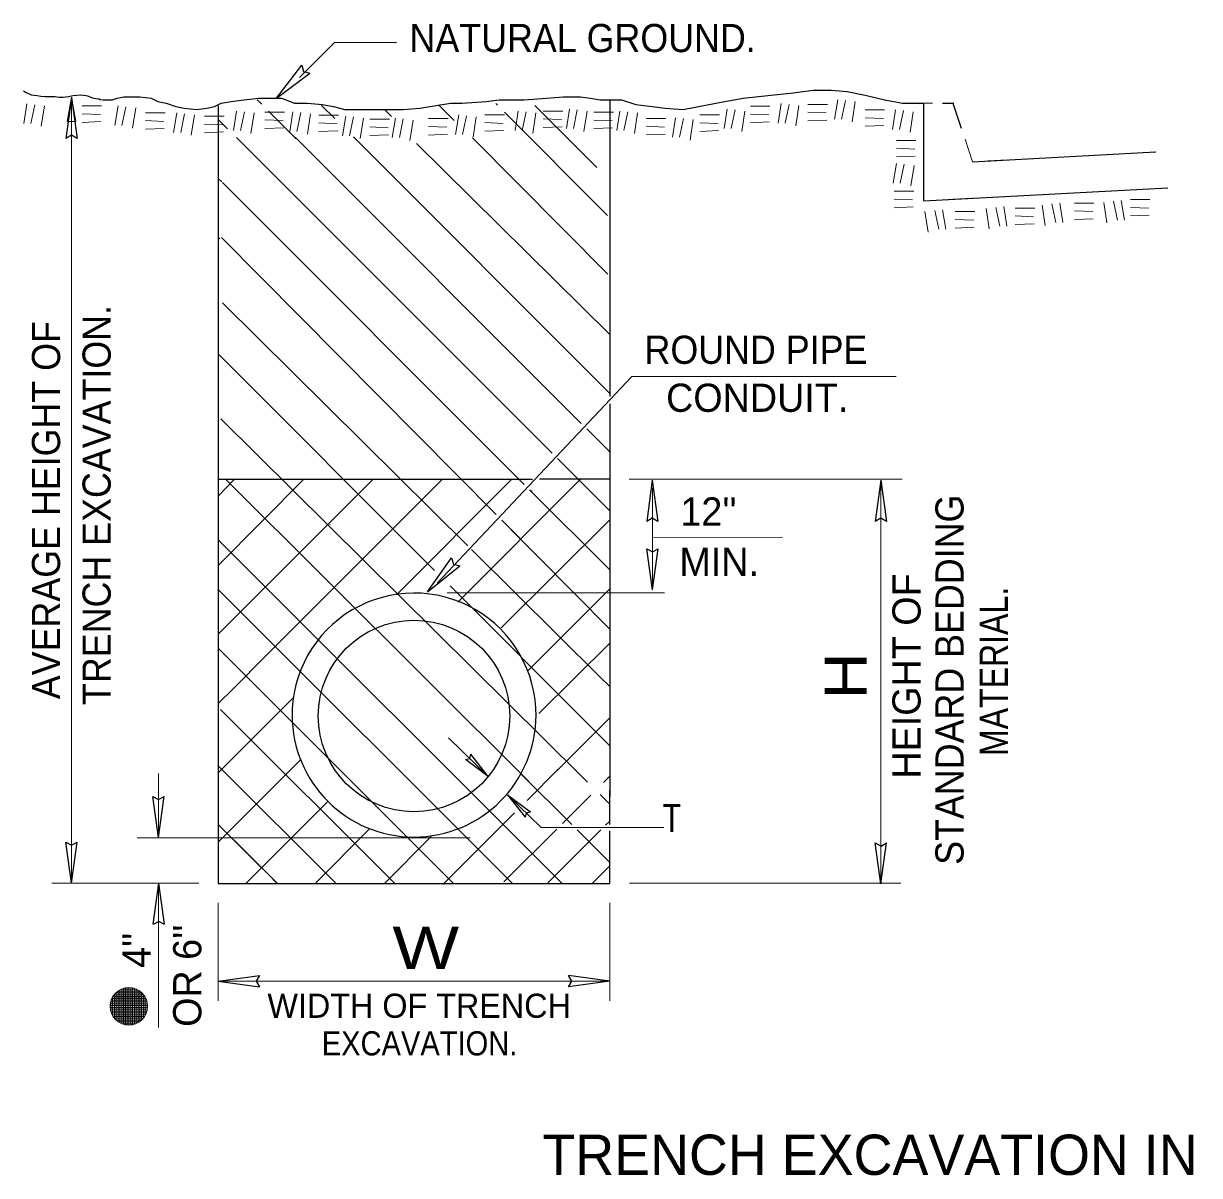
# Model space of a CAD drawing. Extents: x -23 to 389, y -283 to 18.
# Drawn here: x 165.6 to 219.1, y -177.6 to -125.2 of the extents above; entities that cross this region are included whole.
import ezdxf

# ---------------------------------------------------------------- set-up
doc = ezdxf.new("R2010")
doc.units = 0
doc.header["$LTSCALE"] = 0.62
doc.layers.add('1', color=7, linetype='Continuous', lineweight=13)
doc.layers.add('25', color=7, linetype='Continuous', lineweight=25)

msp = doc.modelspace()

# ---------------------------------------------------------------- linework, layer by layer
at = {"layer": '1', "lineweight": 25}
for p, q in [((177.1107, -128.5672), (178.2533, -127.0606)), ((177.1107, -128.5672), (178.6173, -127.4247)), ((167.7713, -128.5227), (167.5139, -130.396)), ((167.7713, -128.5227), (168.0287, -130.396)), ((174.4547, -128.9054), (174.4547, -154.4492)), ((192.2745, -128.656), (192.2745, -142.1323)), ((206.5573, -128.7807), (206.5573, -133.2357)), ((207.4127, -128.7807), (207.9294, -128.7807)), ((207.8938, -128.7807), (208.268, -129.9212)), ((208.7848, -131.4537), (217.1068, -131.0082)), ((217.0411, -131.0122), (217.13, -131.0073)), ((208.7848, -131.4537), (208.8738, -131.4489)), ((209.4876, -131.4161), (210.3773, -131.3686)), ((174.4546, -132.211), (174.6185, -132.3749)), ((206.5573, -133.2357), (217.677, -132.6476)), ((174.4546, -134.884), (174.5304, -134.9594)), ((174.4546, -142.903), (174.4799, -142.9282)), ((192.2745, -142.4755), (192.2745, -154.3919)), ((192.2403, -144.6328), (192.278, -144.6706)), ((174.4458, -145.9057), (188.7491, -145.9057)), ((174.4636, -146.6542), (175.1943, -145.9057)), ((192.2657, -145.9057), (189.0693, -145.9057)), ((194.2095, -145.9501), (193.9521, -147.8234)), ((194.2095, -145.9501), (194.4669, -147.8234)), ((204.6143, -145.9501), (204.3569, -147.8234)), ((204.6143, -145.9501), (204.8718, -147.8234)), ((188.6571, -146.4136), (188.7327, -146.4892)), ((192.0922, -147.1578), (192.2938, -147.3595)), ((194.2113, -150.9367), (193.9539, -149.0635)), ((194.2113, -150.9367), (194.4688, -149.0635)), ((183.9767, -151.0254), (185.0747, -149.4859)), ((183.9767, -151.0254), (185.4492, -149.8392)), ((192.1978, -149.9542), (192.2734, -150.0299)), ((192.2745, -154.0975), (192.2745, -160.3466)), ((174.4636, -156.0987), (175.1099, -155.4524)), ((186.7453, -159.4252), (185.9491, -158.4112)), ((186.7453, -159.4252), (185.9491, -158.4112)), ((174.4547, -158.941), (174.6058, -159.0922)), ((186.7453, -159.4252), (185.7051, -158.6636)), ((186.7453, -159.4252), (185.7051, -158.6636)), ((171.7338, -162.2083), (171.4763, -160.3351)), ((171.7338, -162.2083), (171.9912, -160.3351)), ((187.6185, -160.2712), (188.6587, -161.033)), ((187.6185, -160.2712), (188.4148, -161.2853)), ((192.2745, -161.6069), (192.2745, -160.0642)), ((174.4547, -161.614), (174.8453, -162.0047)), ((167.7731, -164.2867), (167.5158, -162.4133)), ((167.7731, -164.2867), (168.0305, -162.4133)), ((204.6162, -164.3217), (204.3588, -162.4484)), ((204.6162, -164.3217), (204.8736, -162.4484)), ((171.7319, -164.2785), (171.4745, -166.1517)), ((171.7319, -164.2785), (171.9893, -166.1517)), ((176.7353, -163.8947), (177.1258, -164.2853)), ((179.646, -164.1323), (179.7972, -164.2836)), ((174.4551, -168.7429), (176.3283, -168.4855)), ((192.2742, -168.7411), (190.4008, -168.4837)), ((174.4551, -168.7429), (176.3283, -169.0003)), ((192.2742, -168.7411), (190.4008, -168.9985))]:
    msp.add_line(p, q, dxfattribs=at)
at = {"layer": '1'}
for p, q in [((165.7407, -128.8252), (165.5982, -129.7162)), ((166.0971, -128.8608), (165.9189, -129.7162)), ((166.5426, -128.9143), (166.4001, -129.841)), ((167.7722, -128.5223), (167.5763, -129.6271)), ((167.7722, -164.287), (167.7722, -128.5223)), ((167.7722, -128.5223), (167.9682, -129.627)), ((168.2533, -128.9143), (169.1443, -128.9143)), ((169.8928, -128.9143), (169.7502, -129.8053)), ((170.2493, -128.95), (170.071, -129.8053)), ((176.2277, -128.6381), (176.4293, -128.8397)), ((179.1502, -128.8877), (179.7567, -129.4908)), ((184.4783, -128.8697), (185.1858, -129.5735)), ((187.0801, -128.7985), (187.1555, -128.8742)), ((188.865, -128.9005), (191.6805, -131.716)), ((188.865, -128.9005), (189.3312, -129.3667)), ((198.6719, -128.9322), (199.5629, -128.9322)), ((200.0798, -128.8074), (199.9372, -129.6984)), ((200.4362, -128.8431), (200.258, -129.6984)), ((200.8817, -128.8965), (200.739, -129.8232)), ((201.2915, -128.8431), (202.1825, -128.8431)), ((202.6458, -128.6292), (202.5033, -129.5202)), ((203.0022, -128.6649), (202.824, -129.5202)), ((203.4477, -128.7183), (203.3052, -129.645)), ((206.5573, -128.7807), (206.5573, -129.1906)), ((206.5573, -128.7807), (206.9672, -128.7807)), ((168.2533, -129.2707), (169.0909, -129.3063)), ((170.6948, -129.0034), (170.5521, -129.9301)), ((171.1403, -129.2262), (172.0313, -129.2262)), ((172.5658, -129.2352), (172.4232, -130.1262)), ((172.9223, -129.2707), (172.744, -130.1262)), ((173.3678, -129.3242), (173.2251, -130.2508)), ((173.831, -129.3866), (174.722, -129.3866)), ((175.2833, -129.146), (175.1408, -130.037)), ((175.6398, -129.1816), (175.4616, -130.037)), ((176.0851, -129.2352), (175.9426, -130.1617)), ((176.5752, -129.1906), (177.4662, -129.1906)), ((176.7443, -129.1547), (178.0043, -130.4148)), ((177.8493, -129.1816), (177.7067, -130.0726)), ((178.2057, -129.2172), (178.0275, -130.0726)), ((178.6512, -129.2707), (178.5086, -130.1973)), ((179.0343, -129.3332), (179.9253, -129.3332)), ((180.255, -129.3777), (180.1123, -130.2687)), ((180.6114, -129.4133), (180.4332, -130.2687)), ((181.0569, -129.4667), (180.9143, -130.3934)), ((181.3509, -129.5113), (182.2419, -129.5113)), ((182.0459, -129.1104), (182.3358, -129.4002)), ((182.5181, -129.4667), (182.3755, -130.3577)), ((182.8745, -129.5024), (182.6963, -130.3577)), ((184.0239, -129.4934), (184.9149, -129.4934)), ((185.396, -129.3242), (185.2535, -130.2152)), ((185.7524, -129.3598), (185.5743, -130.2152)), ((186.1979, -129.4133), (186.0554, -130.3399)), ((186.59, -129.3152), (187.481, -129.3152)), ((187.4763, -129.1961), (192.1619, -133.8976)), ((188.1047, -129.146), (187.9622, -130.037)), ((188.4611, -129.1816), (188.2829, -130.037)), ((188.9066, -129.2352), (188.7641, -130.1617)), ((189.2451, -129.146), (190.1361, -129.146)), ((189.2451, -129.5024), (190.0827, -129.538)), ((190.4391, -129.0569), (190.2965, -129.9479)), ((190.7955, -129.0925), (190.6173, -129.9479)), ((191.241, -129.146), (191.0984, -130.0726)), ((191.5439, -129.1995), (192.4349, -129.1995)), ((192.7379, -129.146), (192.5953, -130.037)), ((193.0943, -129.1816), (192.9161, -130.037)), ((193.5398, -129.2352), (193.3973, -130.1617)), ((193.9318, -129.4846), (194.8228, -129.4846)), ((195.2683, -129.4489), (195.1258, -130.3399)), ((195.6248, -129.4846), (195.4466, -130.3399)), ((196.3731, -129.3242), (197.2641, -129.3242)), ((197.6205, -129.0569), (197.478, -129.9479)), ((197.9769, -129.0925), (197.7988, -129.9479)), ((198.4224, -129.146), (198.2799, -130.0726)), ((198.6719, -129.2886), (199.5095, -129.3242)), ((201.2915, -129.1995), (202.1291, -129.2352)), ((203.8932, -129.0925), (204.7842, -129.0925)), ((203.8932, -129.4489), (204.7308, -129.4846)), ((205.2832, -129.0925), (205.1406, -129.9835)), ((205.6395, -129.1282), (205.4613, -129.9835)), ((206.085, -129.1816), (205.9425, -130.1082)), ((167.9682, -129.6271), (167.5763, -129.6271)), ((168.2533, -129.6627), (169.1087, -129.6271)), ((171.1403, -129.5826), (171.9777, -129.6182)), ((171.1403, -129.9746), (171.9956, -129.9389)), ((173.831, -129.743), (174.6686, -129.7787)), ((174.4546, -129.538), (174.8713, -129.953)), ((176.5752, -129.547), (177.4127, -129.5826)), ((176.5752, -129.9389), (177.4305, -129.9034)), ((179.0343, -129.6895), (179.8718, -129.7252)), ((179.0343, -130.0816), (179.8896, -130.0459)), ((181.3509, -129.8677), (182.1884, -129.9034)), ((183.32, -129.5559), (183.1774, -130.4825)), ((184.0239, -129.8498), (184.8614, -129.8855)), ((186.59, -129.6717), (187.4276, -129.7073)), ((186.59, -130.0637), (187.4453, -130.0281)), ((189.2451, -129.8944), (190.1006, -129.8588)), ((189.6463, -129.6817), (190.9063, -130.9417)), ((191.5439, -129.5559), (192.3815, -129.5915)), ((191.5439, -129.9479), (192.3993, -129.9122)), ((193.9318, -129.841), (194.7693, -129.8766)), ((196.0703, -129.538), (195.9276, -130.4647)), ((196.3731, -129.6807), (197.2107, -129.7162)), ((196.3731, -130.0726), (197.2286, -130.037)), ((198.6719, -129.6807), (199.5273, -129.645)), ((201.2915, -129.5915), (202.1468, -129.5559)), ((203.8932, -129.841), (204.7485, -129.8053)), ((206.5573, -129.8142), (206.5573, -130.7052)), ((173.831, -130.135), (174.6863, -130.0993)), ((175.2892, -130.3552), (189.6576, -144.7233)), ((177.9469, -130.3399), (190.9713, -143.3639)), ((180.607, -130.3217), (192.2923, -142.0119)), ((181.3509, -130.2597), (182.2063, -130.2242)), ((184.0239, -130.2419), (184.8793, -130.2062)), ((186.0206, -130.3692), (192.177, -136.5679)), ((193.9318, -130.233), (194.7872, -130.1973)), ((205.3188, -130.4825), (206.2098, -130.4825)), ((208.4462, -130.4201), (208.7848, -131.4537)), ((183.4783, -130.6234), (192.265, -139.2944)), ((205.3188, -130.8389), (206.1563, -130.8745)), ((191.2213, -131.2567), (191.6876, -131.723)), ((205.3188, -131.5338), (205.1763, -132.4248)), ((205.3188, -131.2309), (206.1742, -131.1953)), ((205.6752, -131.5695), (205.497, -132.4248)), ((206.1207, -131.623), (205.9782, -132.5496)), ((174.6486, -132.4051), (188.3809, -146.1372)), ((216.9496, -132.6863), (217.6791, -132.6477)), ((205.2208, -132.7992), (206.1118, -132.7992)), ((205.2208, -133.1555), (206.0583, -133.1911)), ((206.5573, -132.8258), (206.5573, -133.2357)), ((206.5573, -133.2357), (207.2868, -133.1972)), ((207.9098, -133.1642), (208.7995, -133.1172)), ((215.2, -133.2535), (215.3782, -134.1088)), ((215.5564, -133.2178), (215.6989, -134.1088)), ((215.9663, -133.1733), (216.8573, -133.1733)), ((205.2208, -133.5475), (206.0762, -133.5119)), ((206.6197, -133.7257), (206.7623, -134.6523)), ((207.0652, -133.6722), (207.2433, -134.5276)), ((207.4215, -133.6366), (207.5642, -134.5276)), ((208.0007, -133.7257), (208.8917, -133.7257)), ((209.3996, -133.5832), (209.5422, -134.5098)), ((209.8451, -133.5297), (210.0233, -134.3851)), ((210.2015, -133.4941), (210.3441, -134.3851)), ((210.7273, -133.5654), (211.6183, -133.5654)), ((211.9478, -133.4228), (212.0904, -134.3494)), ((212.3933, -133.3693), (212.5716, -134.2247)), ((212.7498, -133.3337), (212.8923, -134.2247)), ((213.418, -133.3337), (214.309, -133.3337)), ((213.418, -133.6902), (214.2556, -133.7257)), ((214.7545, -133.307), (214.897, -134.2337)), ((215.9663, -133.5297), (216.8038, -133.5654)), ((208.0007, -134.0821), (208.8383, -134.1177)), ((210.7273, -133.9217), (211.5647, -133.9574)), ((210.7273, -134.3138), (211.5826, -134.2782)), ((213.418, -134.0821), (214.2733, -134.0465)), ((215.9663, -133.9217), (216.8216, -133.8861)), ((208.0007, -134.4742), (208.8561, -134.4385)), ((174.6018, -134.9082), (187.0985, -147.5046)), ((174.652, -137.8692), (185.8175, -148.9396)), ((174.4903, -140.2483), (184.2966, -150.0542)), ((184.4132, -150.6313), (193.2814, -141.228)), ((193.2814, -141.228), (205.3099, -141.228)), ((174.5765, -143.1566), (189.2566, -157.6982)), ((192.2835, -144.6761), (191.2229, -143.6155)), ((192.2924, -147.358), (189.8863, -144.952)), ((174.4636, -152.9447), (181.5024, -145.9057)), ((174.4636, -149.8082), (178.3483, -145.9057)), ((188.5871, -159.6633), (174.7702, -145.8905)), ((184.6565, -145.9057), (176.3328, -154.2294)), ((182.5598, -151.1565), (187.8107, -145.9057)), ((190.947, -145.9057), (185.3612, -151.4915)), ((193.1567, -145.9057), (205.5781, -145.9057)), ((204.6153, -145.9497), (204.6153, -164.3221)), ((192.2745, -150.031), (188.6211, -146.3774)), ((194.2104, -150.9372), (194.2104, -146.2996)), ((179.5287, -147.9592), (179.5538, -147.9843)), ((187.3336, -152.6715), (192.2835, -147.7412)), ((192.2745, -152.7219), (187.3573, -147.7655)), ((187.8018, -148.2134), (188.3163, -148.7321)), ((174.4547, -148.6602), (190.1077, -164.296)), ((194.2104, -148.5732), (200.1329, -148.5608)), ((185.9819, -149.1025), (191.8516, -154.9223)), ((174.4547, -150.922), (187.8374, -164.287)), ((185.0012, -150.7589), (191.4014, -157.1591)), ((188.559, -154.602), (192.2835, -150.8774)), ((184.8733, -151.0653), (194.7677, -151.0653)), ((174.4547, -153.595), (178.1508, -157.2911)), ((192.2745, -153.3575), (189.0419, -156.5689)), ((175.0522, -155.5102), (176.7003, -153.8617)), ((192.2745, -155.3416), (191.8418, -154.9126)), ((174.4636, -159.2528), (177.8752, -155.8413)), ((182.4735, -164.287), (174.5607, -156.3739)), ((192.2745, -156.7585), (189.891, -159.1361)), ((185.1465, -164.287), (177.9434, -157.0838)), ((192.2924, -158.05), (191.3563, -157.1138)), ((189.0357, -157.4794), (191.2644, -159.6872)), ((191.7322, -157.4898), (192.2866, -158.0442)), ((174.4547, -158.941), (179.8005, -164.287)), ((174.4636, -162.407), (178.2137, -158.6568)), ((171.7328, -162.2087), (171.7328, -159.2866)), ((188.2556, -159.3399), (190.5398, -161.6149)), ((188.5053, -160.5182), (189.9245, -159.1027)), ((192.2745, -159.4197), (191.9904, -159.7032)), ((175.711, -164.296), (179.4516, -160.5552)), ((190.1137, -161.5752), (191.4179, -160.2742)), ((192.2745, -160.6877), (191.839, -160.2563)), ((184.6743, -164.3398), (187.9402, -161.0821)), ((174.4547, -161.614), (177.1275, -164.287)), ((192.0857, -161.6473), (192.2745, -161.4593)), ((178.865, -164.296), (181.3589, -161.802)), ((182.0192, -164.296), (184.1471, -162.168)), ((187.4519, -164.2303), (189.8563, -161.8319)), ((189.4251, -164.296), (191.8728, -161.8592)), ((190.7863, -161.8604), (192.2745, -163.3427)), ((185.9126, -162.2265), (170.7666, -162.2265)), ((175.1603, -162.3197), (176.4203, -163.5797)), ((191.4638, -164.296), (192.2835, -163.4762)), ((173.5637, -164.287), (166.8812, -164.287)), ((171.7328, -170.8537), (171.7328, -164.2781)), ((184.6735, -163.8139), (185.1398, -164.2802)), ((187.6048, -164.0552), (187.8443, -164.2944)), ((193.1655, -164.287), (205.5129, -164.287)), ((174.4547, -165.178), (174.4547, -169.633)), ((192.2745, -165.178), (192.2745, -169.633)), ((170.0219, -169.1142), (170.7455, -169.1142)), ((170.0583, -169.0982), (170.0583, -170.6768)), ((170.0601, -169.0974), (170.0601, -170.6774)), ((170.1408, -169.069), (170.1408, -170.706)), ((170.2233, -169.0489), (170.2233, -170.7259)), ((170.2251, -169.0487), (170.2251, -170.7263)), ((170.3058, -169.0372), (170.3058, -170.7376)), ((170.3883, -169.0337), (170.3883, -170.7412)), ((170.3901, -169.0337), (170.3901, -170.7412)), ((170.4708, -169.0382), (170.4708, -170.7367)), ((170.5533, -169.0507), (170.5533, -170.7242)), ((170.5551, -169.0511), (170.5551, -170.7238)), ((170.6358, -169.0718), (170.6358, -170.7031)), ((170.7183, -169.1021), (170.7183, -170.6728)), ((170.7201, -169.1028), (170.7201, -170.6722)), ((174.4547, -168.742), (192.2745, -168.742)), ((169.5633, -169.6509), (169.5633, -170.1241)), ((169.5651, -169.6449), (169.5651, -170.13)), ((169.5766, -169.6092), (171.1908, -169.6092)), ((169.6099, -169.5267), (171.1574, -169.5267)), ((169.6107, -169.5251), (171.1568, -169.5251)), ((169.6458, -169.4579), (169.6458, -170.317)), ((169.654, -169.4442), (171.1133, -169.4442)), ((169.7111, -169.3617), (171.0563, -169.3617)), ((169.7123, -169.3601), (171.0551, -169.3601)), ((169.7283, -169.3402), (169.7283, -170.4347)), ((169.7301, -169.3382), (169.7301, -170.4367)), ((169.7847, -169.2792), (170.9828, -169.2792)), ((169.8108, -169.2543), (169.8108, -170.5205)), ((169.882, -169.1967), (170.8854, -169.1967)), ((169.8842, -169.1951), (170.8833, -169.1951)), ((169.8933, -169.1885), (169.8933, -170.5864)), ((169.8951, -169.1873), (169.8951, -170.5875)), ((169.9758, -169.1373), (169.9758, -170.6376)), ((170.8008, -169.1426), (170.8008, -170.6323)), ((170.8833, -169.1952), (170.8833, -170.5797)), ((170.8851, -169.1965), (170.8851, -170.5783)), ((170.9658, -169.263), (170.9658, -170.5119)), ((171.0483, -169.3517), (171.0483, -170.4232)), ((171.0501, -169.3539), (171.0501, -170.4211)), ((171.1308, -169.4744), (171.1308, -170.3004)), ((169.5305, -169.8567), (171.2369, -169.8567)), ((169.5306, -169.8551), (171.2368, -169.8551)), ((169.5316, -169.9392), (171.2358, -169.9392)), ((169.5375, -169.7742), (171.2298, -169.7742)), ((169.5403, -170.0201), (171.2271, -170.0201)), ((169.5406, -170.0217), (171.2268, -170.0217)), ((169.5527, -169.6917), (171.2148, -169.6917)), ((169.5531, -169.6901), (171.2143, -169.6901)), ((169.558, -170.1042), (171.2094, -170.1042)), ((169.5835, -170.1851), (171.1838, -170.1851)), ((169.5841, -170.1867), (171.1833, -170.1867)), ((171.2133, -169.6862), (171.2133, -170.0887)), ((171.2151, -169.6936), (171.2151, -170.0813)), ((169.6201, -170.2692), (171.1473, -170.2692)), ((169.6663, -170.3501), (171.1012, -170.3501)), ((169.6673, -170.3517), (171.1003, -170.3517)), ((169.728, -170.4342), (171.0394, -170.4342)), ((169.805, -170.5151), (170.9625, -170.5151)), ((169.8067, -170.5167), (170.9608, -170.5167)), ((169.9123, -170.5992), (170.8553, -170.5992)), ((170.0665, -170.6801), (170.7008, -170.6801)), ((170.0706, -170.6817), (170.6968, -170.6817))]:
    msp.add_line(p, q, dxfattribs=at)
msp.add_lwpolyline([(178.1501, -127.6125), (179.7361, -126.0264), (182.5704, -126.0264)], dxfattribs=at)
at = {"layer": '1', "lineweight": 25}
for points in [[(178.2533, -127.0606), (178.3347, -127.347), (178.6173, -127.4247)], [(169.1355, -128.6381), (169.0819, -128.6381), (169.0285, -128.6024), (168.8859, -128.5847), (168.7255, -128.5669), (168.5653, -128.4777), (168.4404, -128.4599), (168.2979, -128.4422), (168.1732, -128.4242), (168.0128, -128.4422), (167.8524, -128.4599), (167.6386, -128.4956), (167.389, -128.5312), (167.1931, -128.5312), (167.0327, -128.4956), (166.8901, -128.4956), (166.7476, -128.4956), (166.5693, -128.4956), (166.3733, -128.4777), (166.2129, -128.4599), (166.0704, -128.4422), (165.9457, -128.4242), (165.8031, -128.353), (165.714, -128.3173), (165.5893, -128.2461)], [(169.1889, -128.6381), (169.6344, -128.6381), (169.8483, -128.5669), (170.1512, -128.4956), (170.4363, -128.4956), (170.8818, -128.4956), (171.3985, -128.5669), (171.7015, -128.7094), (172.0758, -128.7807), (172.5213, -128.9411), (172.8954, -129.0124), (173.4835, -129.0836), (173.929, -129.0124), (174.2854, -128.9411), (174.5883, -128.7807), (175.0338, -128.7094), (175.6219, -128.6381), (176.2989, -128.5669), (176.887, -128.5669), (177.3325, -128.5669), (177.9205, -128.7807), (178.5086, -128.7807), (179.1858, -128.852), (179.7025, -128.9411), (180.2193, -129.0836), (180.8787, -129.0836), (181.3954, -129.0836), (182.0726, -129.0836), (182.8745, -129.0836), (183.6229, -129.0124), (185.0308, -128.7807), (185.5475, -128.7807), (186.6523, -128.7094), (187.2403, -128.6381), (188.3631, -128.6381), (189.3967, -128.5669), (190.1451, -128.4956), (190.947, -128.4956), (191.3925, -128.5669), (191.838, -128.6381), (192.2835, -128.6381), (192.8003, -128.6381), (193.4596, -128.852), (194.2081, -128.9411), (194.7961, -129.0124), (195.6158, -129.0836), (197.0949, -128.7807), (198.3423, -128.5669), (199.6075, -128.4242), (200.4985, -128.3352), (201.532, -128.1926), (202.3518, -128.1926), (203.0824, -128.2639), (203.9021, -128.4242), (204.7931, -128.6381), (205.595, -128.7807), (206.2009, -128.7807), (206.5573, -128.7807)], [(168.0287, -130.396), (167.7687, -130.2511), (167.5139, -130.396)], [(194.4669, -147.8234), (194.2068, -147.6785), (193.9521, -147.8234)], [(204.8718, -147.8234), (204.6117, -147.6785), (204.3569, -147.8234)], [(193.9539, -149.0635), (194.214, -149.2084), (194.4688, -149.0635)], [(185.0747, -149.4859), (185.1645, -149.7698), (185.4492, -149.8392)], [(174.4547, -154.3692), (174.4547, -164.296), (192.2745, -164.296), (192.2745, -161.8977)], [(185.7051, -158.6636), (185.8994, -158.6047), (185.9491, -158.4112)], [(185.7051, -158.6636), (185.8994, -158.6047), (185.9491, -158.4112)], [(171.4763, -160.3351), (171.7364, -160.48), (171.9912, -160.3351)], [(188.6587, -161.033), (188.4644, -161.0917), (188.4148, -161.2853)], [(167.5158, -162.4133), (167.7758, -162.5582), (168.0305, -162.4133)], [(204.3588, -162.4484), (204.6188, -162.5933), (204.8736, -162.4484)], [(172.0086, -166.1711), (171.7485, -166.0262), (171.4938, -166.1711)], [(176.3283, -168.4855), (176.1834, -168.7456), (176.3283, -169.0003)], [(190.4008, -168.9985), (190.5458, -168.7384), (190.4008, -168.4837)]]:
    msp.add_lwpolyline(points, dxfattribs=at)
msp.add_circle((183.3616, -156.676), 4.36, dxfattribs=at)
at = {"layer": '1'}
msp.add_circle((170.3837, -169.8875), 0.8538, dxfattribs=at)
at = {"layer": '1', "lineweight": 25}
for start, end in [(359.50027, 180.97937), (180.0403, 359.95605)]:
    msp.add_arc((183.3646, -156.6333), 5.5509, start, end, dxfattribs=at)
at = {"layer": '25', "lineweight": 13}
for p, q in [((184.9337, -157.6744), (186.7451, -159.4258)), ((187.6188, -160.2707), (189.1513, -161.7526)), ((189.1513, -161.7526), (194.7286, -161.7526))]:
    msp.add_line(p, q, dxfattribs=at)

# ---------------------------------------------------------------- texts
at = {"layer": '1'}
for s, height, width, p in [('NATURAL GROUND.', 1.283, 0.95, (183.1598, -126.4658)), ('ROUND PIPE', 1.283, 0.95, (193.8557, -140.6512)), ('T', 1.283, 0.8, (194.6783, -161.9596)), ('W', 1.925, 1.25, (182.3793, -168.1859)), ('EXCAVATION.', 1.1, 0.9, (179.1639, -172.1247))]:
    msp.add_text(s, height=height, dxfattribs=dict(at, width=width)).set_placement(p)
for s, height, width, p in [('TRENCH EXCAVATION.', 1.283, 0.95, (169.5572, -156.1752)), ('AVERAGE HEIGHT OF', 1.283, 0.95, (167.2557, -155.9119)), ('STANDARD BEDDING', 1.283, 0.95, (208.3758, -163.4475)), ('MATERIAL.', 1.283, 0.85, (210.391, -158.4966)), ('H', 1.925, 1.15, (203.9718, -155.9241))]:
    msp.add_text(s, height=height, rotation=90, dxfattribs=dict(at, width=width)).set_placement(p)
for s, height, p in [('CONDUIT.', 1.283, (194.8367, -142.8352)), ("12''", 1.283, (195.486, -148.0116)), ('MIN.', 1.283, (195.4418, -150.2985)), ('WIDTH OF TRENCH', 1.1, (176.6926, -170.4127)), ('TRENCH EXCAVATION IN CUT SECTIONS', 1.833, (189.206, -177.5607))]:
    msp.add_text(s, height=height, dxfattribs=at).set_placement(p)
for s, p in [('HEIGHT OF', (206.4189, -159.5278)), ("OR 6''", (173.6814, -170.8244)), ("4''", (171.375, -168.1446))]:
    msp.add_text(s, height=1.283, rotation=90, dxfattribs=at).set_placement(p)

doc.saveas('drawing.dxf')
